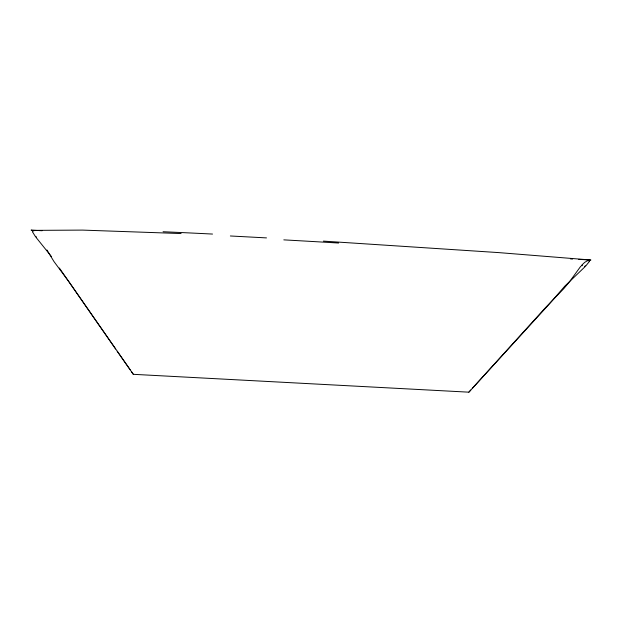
<?xml version="1.0" encoding="UTF-8"?>
<svg xmlns="http://www.w3.org/2000/svg" width="622" height="622" viewBox="0 0 622 622"><rect width="100%" height="100%" fill="white"/><g stroke="black" fill="none" stroke-linecap="round" stroke-linejoin="round"><path stroke-width="0.93" d="M589.104 261.707L589.291 261.217M589.314 261.201L589.003 259.957M588.941 262.025L585.815 265.921M581.446 265.462L584.657 262.391L587.378 260.758M580.777 266.232L569.581 281.696L563.773 288.655L545.828 307.284L468.864 392.171L133.326 374.32L131.716 372.01M472.712 387.934L548.705 304.71L564.846 286.12L585.084 266.675M468.864 392.171L470.792 390.056M32.655 230.63L32.601 231.827M32.896 230.459L31.1 230.101L37.981 230.521M32.81 230.513L33.782 231.05M587.541 260.649L590.9 260.004L498.564 252.594L323.386 241.118M33.129 230.373L82.578 230.101L181.103 233.553M578.787 259.374L588.964 259.918M230.358 235.979L266.488 237.899M570.522 258.907L572.613 259.032M41.379 230.723L42.063 230.77M40.702 230.684L39.341 230.607M51.354 256.458L35.928 237.239M35.306 236.407L32.756 232.27M117.216 351.282L133.326 374.32M115.606 348.989L99.582 325.936M99.52 325.928L59.362 268.02M130.122 369.701L69.065 281.945L53.92 261.473L46.953 250.013M585.38 265.765A37.693 22.509 -28.8 0 1 584.657 266.511M581.78 265.959A37.701 9.369 -41.6 0 1 582.425 265.229M163.065 231.734A581.36 16.483 4.3 0 1 212.522 234.059M283.819 239.867A581.36 15.161 4.2 0 1 338.617 243.031M36.403 237.153A37.693 21.241 35.9 0 1 35.788 236.337"/></g></svg>
